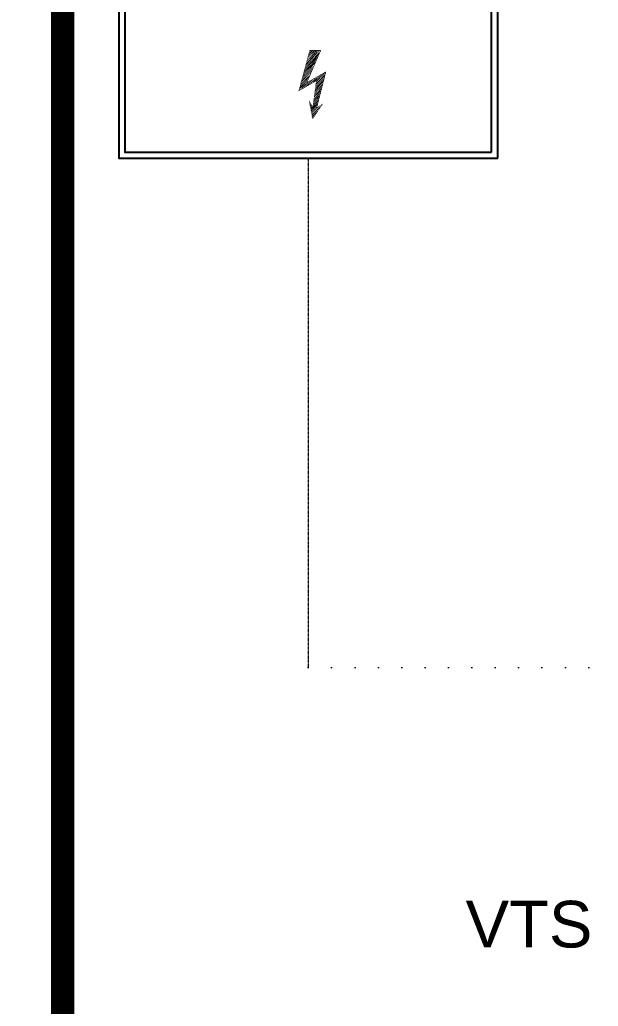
# Model space of a CAD drawing. Extents: x -6531732 to 89637, y -8915 to 32458.
# Drawn here: x 29598 to 31457, y 17520 to 20692 of the extents above; entities that cross this region are included whole.
import ezdxf

# ---------------------------------------------------------------- set-up
doc = ezdxf.new("R2010")
doc.units = 0
doc.linetypes.add('ACAD_ISO07W100', pattern=[3, 0, -3])
doc.layers.add('SAN-MC-Circuit_Informatii', color=83, linetype='ACAD_ISO07W100', lineweight=25)
doc.layers.add('SAN-MC-HIDRANT', color=1, linetype='HE_LINE', lineweight=25)
doc.layers.add('SAN-MC-TEXT', color=7, linetype='Continuous')
doc.styles.get("Standard").update_dxf_attribs({"font": 'arial.ttf'})
doc.linetypes.add('HE_LINE', pattern='A,300,-250,["HE",Standard,S=0.5,R=0,X=-100.5,Y=-30.5],-100', length=650)
doc.linetypes.add('PSI_LINE', pattern='A,300,-150,["PSI",Standard,S=0.5,R=0,X=-130,Y=-30],-5', length=455)

msp = doc.modelspace()

# ---------------------------------------------------------------- linework, layer by layer
at = {"layer": 'SAN-MC-Circuit_Informatii', "linetype": 'ACAD_ISO07W100', "lineweight": 0, "ltscale": 0.025}
msp.add_line((30525.3, 20246.4), (30525.3, 18609), dxfattribs=at)
at = {"layer": 'SAN-MC-Circuit_Informatii', "linetype": 'ACAD_ISO07W100', "lineweight": 0, "ltscale": 25}
msp.add_lwpolyline([(30525.3, 18609), (31919.6, 18609.3)], dxfattribs=at)
at = {"layer": 'SAN-MC-HIDRANT', "color": 140, "linetype": 'PSI_LINE', "ltscale": 2, "const_width": 75}
msp.add_lwpolyline([(29635.5, 16051.2, 0.414214), (29735.5, 16151.2), (29735.5, 22644.8)], format="xyb", dxfattribs=at)
at = {"layer": 'SAN-MC-TEXT'}
for points in [[(31134.4, 20246.4), (31134.4, 21710.5), (29916.2, 21710.5), (29916.2, 20246.4)], [(31114.4, 20266.4), (31114.4, 21690.5), (29936.2, 21690.5), (29936.2, 20266.4)]]:
    msp.add_lwpolyline(points, close=True, dxfattribs=at)
at = {"layer": 'SAN-MC-TEXT', "linetype": 'Continuous', "const_width": 1.39}
for points in [[(30539.8, 20373.4), (30528.6, 20429.6), (30539.8, 20410.4), (30551.1, 20495.5), (30494.8, 20463.4), (30530.2, 20593.6), (30565.5, 20593.6), (30520.5, 20489.1), (30581.6, 20524.5), (30552.7, 20408.8), (30570.3, 20420), (30539.8, 20373.4)], [(30515.7, 20543.8), (30565.5, 20590.4)], [(30562.3, 20585.5), (30515.7, 20540.5)], [(30563.9, 20593.6), (30517.3, 20547)], [(30518.9, 20550.2), (30560.7, 20593.6)], [(30557.5, 20593.6), (30520.5, 20553.4)], [(30520.5, 20558.2), (30555.9, 20593.6)], [(30552.7, 20593.6), (30522.1, 20559.8)], [(30522.1, 20564.6), (30551.1, 20593.6)], [(30549.5, 20593.6), (30523.7, 20566.3)], [(30523.7, 20571.1), (30546.2, 20593.6)], [(30544.6, 20593.6), (30523.7, 20574.3)], [(30525.3, 20577.5), (30541.4, 20593.6)], [(30539.8, 20593.6), (30527, 20582.3)], [(30528.6, 20583.9), (30536.6, 20593.6)], [(30533.4, 20593.6), (30528.6, 20587.1)], [(30547.8, 20553.4), (30507.7, 20511.6)], [(30509.3, 20516.4), (30549.5, 20556.6)], [(30510.9, 20522.9), (30552.7, 20564.6)], [(30551.1, 20561.4), (30510.9, 20519.6)], [(30512.5, 20529.3), (30557.5, 20574.3)], [(30554.3, 20569.5), (30512.5, 20526.1)], [(30557.5, 20577.5), (30514.1, 20532.5)], [(30515.7, 20537.3), (30560.7, 20582.3)], [(30536.6, 20524.5), (30502.8, 20492.3)], [(30539.8, 20534.1), (30504.5, 20498.8)], [(30504.5, 20495.5), (30538.2, 20529.3)], [(30544.6, 20543.8), (30506.1, 20505.2)], [(30506.1, 20503.6), (30541.4, 20538.9)], [(30507.7, 20510), (30544.6, 20548.6)], [(30551.1, 20493.9), (30581.6, 20524.5)], [(30578.4, 20522.9), (30551.1, 20495.5)], [(30522.1, 20495.5), (30494.8, 20468.2)], [(30494.8, 20465), (30520.5, 20492.3)], [(30523.7, 20500.4), (30496.4, 20471.4)], [(30498, 20474.6), (30527, 20503.6)], [(30499.6, 20482.7), (30530.2, 20511.6)], [(30528.6, 20508.4), (30499.6, 20479.5)], [(30499.6, 20466.6), (30523.7, 20492.3)], [(30501.2, 20489.1), (30533.4, 20521.3)], [(30533.4, 20516.4), (30501.2, 20485.9)], [(30530.2, 20495.5), (30504.5, 20469.8)], [(30510.9, 20473), (30536.6, 20498.8)], [(30541.4, 20502), (30517.3, 20476.3)], [(30522.1, 20479.5), (30549.5, 20505.2)], [(30552.7, 20508.4), (30528.6, 20482.7)], [(30535, 20487.5), (30560.7, 20511.6)], [(30565.5, 20516.4), (30541.4, 20490.7)], [(30546.2, 20493.9), (30572, 20519.6)], [(30575.2, 20495.5), (30547.8, 20466.6)], [(30547.8, 20465), (30573.6, 20492.3)], [(30580, 20514.8), (30549.5, 20484.3)], [(30549.5, 20482.7), (30578.4, 20511.6)], [(30578.4, 20508.4), (30549.5, 20479.5)], [(30549.5, 20476.3), (30578.4, 20505.2)], [(30576.8, 20500.4), (30549.5, 20473)], [(30549.5, 20471.4), (30576.8, 20498.8)], [(30581.6, 20521.3), (30551.1, 20492.3)], [(30551.1, 20487.5), (30581.6, 20518)], [(30543, 20436.1), (30565.5, 20458.6)], [(30544.6, 20453.7), (30570.3, 20477.9)], [(30570.3, 20474.6), (30544.6, 20450.5)], [(30544.6, 20447.3), (30568.7, 20471.4)], [(30567.1, 20468.2), (30544.6, 20444.1)], [(30544.6, 20442.5), (30567.1, 20465)], [(30565.5, 20461.8), (30544.6, 20437.7)], [(30573.6, 20487.5), (30546.2, 20461.8)], [(30546.2, 20458.6), (30572, 20484.3)], [(30572, 20481.1), (30546.2, 20455.4)], [(30533.4, 20405.5), (30557.5, 20431.3)], [(30557.5, 20428), (30533.4, 20403.9)], [(30541.4, 20429.6), (30563.9, 20450.5)], [(30562.3, 20447.3), (30541.4, 20428)], [(30541.4, 20424.8), (30560.7, 20444.1)], [(30560.7, 20440.9), (30541.4, 20421.6)], [(30541.4, 20418.4), (30560.7, 20437.7)], [(30559.1, 20434.5), (30541.4, 20415.2)], [(30565.5, 20455.4), (30543, 20432.9)], [(30528.6, 20420), (30533.4, 20421.6)], [(30533.4, 20421.6), (30530.2, 20418.4)], [(30530.2, 20415.2), (30533.4, 20418.4)], [(30535, 20418.4), (30530.2, 20413.6)], [(30531.8, 20412), (30536.6, 20416.8)], [(30536.6, 20413.6), (30531.8, 20408.8)], [(30533.4, 20400.7), (30555.9, 20424.8)], [(30555.9, 20421.6), (30533.4, 20399.1)], [(30533.4, 20397.5), (30554.3, 20418.4)], [(30533.4, 20407.1), (30538.2, 20413.6)], [(30552.7, 20413.6), (30535, 20395.9)], [(30552.7, 20410.4), (30535, 20392.7)], [(30535, 20391.1), (30552.7, 20408.8)], [(30536.6, 20386.3), (30570.3, 20418.4)], [(30536.6, 20384.6), (30565.5, 20413.6)], [(30560.7, 20413.6), (30536.6, 20389.5)], [(30560.7, 20407.1), (30536.6, 20383)], [(30536.6, 20379.8), (30555.9, 20399.1)], [(30551.1, 20392.7), (30536.6, 20378.2)], [(30538.2, 20376.6), (30546.2, 20384.6)]]:
    msp.add_lwpolyline(points, dxfattribs=at)

# ---------------------------------------------------------------- texts
at = {"layer": 'SAN-MC-TEXT', "insert": (31030.9, 17859), "char_height": 150, "width": 1266.864, "attachment_point": 1}
msp.add_mtext('\\A1;VTS', dxfattribs=at)

doc.saveas('drawing.dxf')
